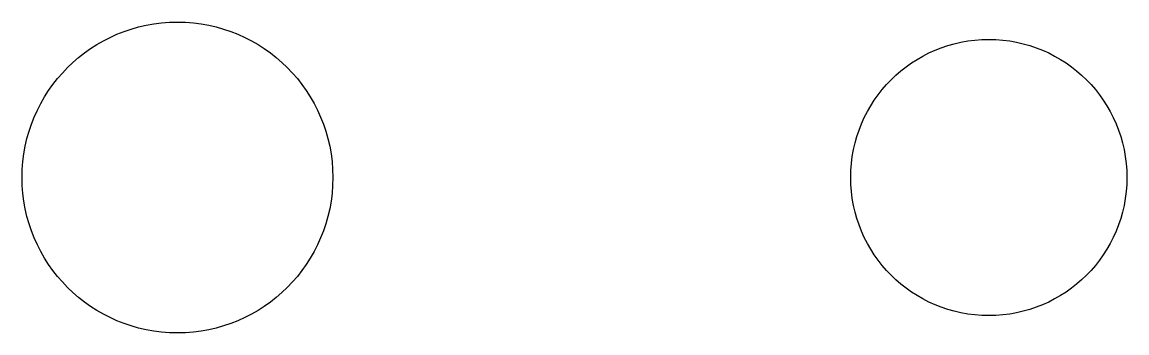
# Model space of a CAD drawing. Header units: inches. Extents: x 101.3 to 165.3, y 21 to 39.
import ezdxf

# ---------------------------------------------------------------- set-up
doc = ezdxf.new("R2010")
doc.units = ezdxf.units.IN
doc.header["$MEASUREMENT"] = 0

msp = doc.modelspace()

# ---------------------------------------------------------------- linework, layer by layer
for centre, radius in [((110.272, 30, 31.189), 9), ((157.272, 30, 10.189), 8)]:
    msp.add_circle(centre, radius)

doc.saveas('drawing.dxf')
